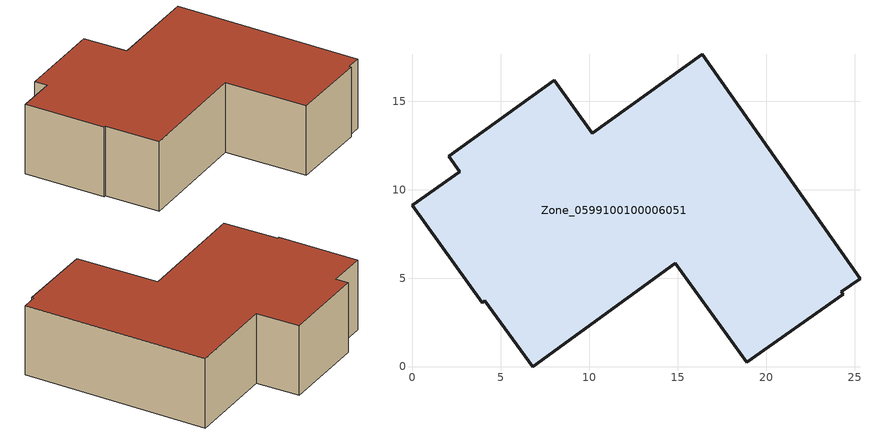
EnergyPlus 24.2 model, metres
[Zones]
Zone_0599100100006051
 floor ground (C_G): 24.24,4.22 24.34,4.07 18.9,0.25 14.84,5.84 6.79,0 4.09,3.71 3.95,3.62 0,9.12 2.67,11.01 2.04,11.89 8.01,16.17 10.16,13.18 16.37,17.64 25.29,4.96 z0
 wall outside (C_F): 10.16,13.18 8.01,16.17 2.04,11.89 2.67,11.01 0,9.12 3.95,3.62 4.09,3.71 6.79,0 14.84,5.84 18.9,0.25 24.34,4.07 24.24,4.22 25.29,4.96 16.37,17.64 10.16,13.18 z0:5.97
 roof outside (C_R): 25.29,4.96 16.37,17.64 10.16,13.18 8.01,16.17 2.04,11.89 2.67,11.01 0,9.12 3.95,3.62 4.09,3.71 6.79,0 14.84,5.84 18.9,0.25 24.34,4.07 24.24,4.22 z5.97
[BUILDING]
Pand.0599100100006051: North Axis=0; Terrain=City; Loads Convergence Tolerance Value=0.04; Temperature Convergence Tolerance Value=0.4; Solar Distribution=FullExterior; Maximum Number of Warmup Days=25; Minimum Number of Warmup Days=1
[Site:Location]
Rotterdam.The.Hague.AP_ZH_NLD Design_Conditions: Latitude=51.96; Longitude=4.45; Time Zone=1; Elevation=-4.5
[SITE:GROUNDTEMPERATURE:BUILDINGSURFACE]
18, 18, 18, 18, 18, 18, 18, 18, 18, 18, 18, 18
[MATERIAL] Thermal Absorptance=0.9; Solar Absorptance=0.7; Visible Absorptance=0.7
Name | Roughness | Thickness | Conductivity | Density | Specific Heat
G.D.2006-2014 | MediumSmooth | 0.15 | 0.06 | 540 | 1210
F.D.2006-2014 | Rough | 0.3 | 0.12 | 1920 | 840
R.D.2006-2014 | MediumRough | 0.2 | 0.08 | 1500 | 1000
[CONSTRUCTION]
C_G: G.D.2006-2014
C_F: F.D.2006-2014
C_R: R.D.2006-2014
[ZONE]
Zone_0599100100006051: Type=1; Multiplier=1; Ceiling Height=Autocalculate; Volume=Autocalculate; Floor Area=autocalculate; Part of Total Floor Area=Yes
[ZONEINFILTRATION:DESIGNFLOWRATE]
Infil_Zone_0599100100006051: Zone or ZoneList or Space or SpaceList=Zone_0599100100006051; Schedule=AlwaysOn; Design Flow Rate Calculation Method=Flow/Area; Flow Rate per Floor Area=0.0021; Constant Term Coefficient=1; Temperature Term Coefficient=0; Velocity Term Coefficient=0; Velocity Squared Term Coefficient=0
[HVACTEMPLATE:ZONE:IDEALLOADSAIRSYSTEM]
Zone_0599100100006051: Maximum Heating Supply Air Temperature=50; Minimum Cooling Supply Air Temperature=13; Maximum Heating Supply Air Humidity Ratio=0.0156; Minimum Cooling Supply Air Humidity Ratio=0.0077; Heating Limit=NoLimit; Cooling Limit=NoLimit; Dehumidification Control Type=ConstantSensibleHeatRatio; Cooling Sensible Heat Ratio=0.7; Dehumidification Setpoint=60; Humidification Control Type=None; Humidification Setpoint=30; Outdoor Air Method=None; Outdoor Air Flow Rate per Person=0.00944; Outdoor Air Flow Rate per Zone Floor Area=0; Outdoor Air Flow Rate per Zone=0; Demand Controlled Ventilation Type=None; Outdoor Air Economizer Type=NoEconomizer; Heat Recovery Type=None; Sensible Heat Recovery Effectiveness=0.7; Latent Heat Recovery Effectiveness=0.65
[ZONECONTROL:THERMOSTAT]
ThermostatControl_Zone_0599100100006051: Zone or ZoneList=Zone_0599100100006051; Control Type Schedule=DualSetpointControlType; Control 1=Thermostat_Zone_0599100100006051; Temperature Difference Between Cutout And Setpoint=0
[THERMOSTATSETPOINT:DUALSETPOINT]
Thermostat_Zone_0599100100006051: Heating Setpoint Temperature Schedule=HeatingSetpoint_Zone_0599100100006051; Cooling Setpoint Temperature Schedule=CoolingSetpoint_Zone_0599100100006051
[SCHEDULE:COMPACT]
HeatingSetpoint_Zone_0599100100006051: Through: 12/31, For: AllDays, Until: 24:00, 21
CoolingSetpoint_Zone_0599100100006051: Through: 12/31, For: AllDays, Until: 24:00, 24
DualSetpointControlType: Through: 12/31, For: AllDays, Until: 24:00, 4
AlwaysOn: Through: 12/31, For: AllDays, Until: 24:00, 1
